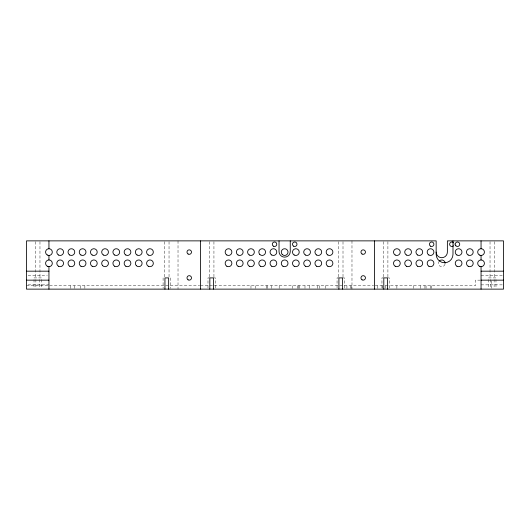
<?xml version="1.0" encoding="UTF-8"?>
<svg xmlns="http://www.w3.org/2000/svg" width="530" height="530" viewBox="0 0 530 530"><rect width="100%" height="100%" fill="white"/><g stroke="black" fill="none" stroke-linecap="round" stroke-linejoin="round"><path stroke-width="0.4" stroke-dasharray="2.65 1.99" d="M28.103 275.441L47.342 275.441M481.054 275.441L502.698 275.441M34.019 277.906L41.426 277.906M209.834 277.906L207.985 277.906L207.985 288.327M213.537 277.906L215.392 277.906L215.392 288.327M338.909 277.906L337.053 277.906L337.053 288.327M342.612 277.906L344.46 277.906L344.46 288.327M383.8 277.906L381.951 277.906L381.951 288.327M387.503 277.906L389.358 277.906L389.358 288.327M488.574 277.906L495.981 277.906M480.392 280.151L475.443 280.151L475.443 285.763L388.457 285.763M28.103 284.868L48.945 284.868M481.054 284.868L502.698 284.868M26.5 285.763L199.664 285.763M200.466 285.763L373.63 285.763M375.26 285.763L384.363 285.763M385.191 285.763L387.675 285.763M495.981 279.509L495.981 288.327M494.523 241.693L494.523 277.906M494.126 279.509L494.126 288.327M491.714 280.966L491.714 288.313M490.422 279.509L490.422 288.327M490.031 241.693L490.031 277.906M488.574 279.509L488.574 288.327M431.672 285.763L431.672 289.128M430.546 285.763L430.546 289.128M426.06 285.763L426.06 289.128M424.934 285.763L424.934 289.128M420.449 285.763L420.449 289.128M413.711 285.763L413.711 289.128M396.877 285.763L396.877 289.128M387.9 241.693L387.9 277.906M385.654 285.763L385.654 289.128M383.409 241.693L383.409 277.906M382.289 285.763L382.289 289.128M377.797 285.763L377.797 289.128M351.98 240.872L351.98 289.128M351.423 285.763L351.423 289.128M350.482 285.763L350.482 289.128M346.931 285.763L346.931 289.128M343.003 241.693L343.003 277.906M338.511 241.693L338.511 277.906M325.552 285.763L325.552 289.128M319.431 285.763L319.431 288.459M317.748 285.763L317.742 288.459M309.334 285.763L309.334 288.459M304.988 285.763L304.988 289.128M299.231 285.763L299.231 289.128M298.304 285.763L298.304 289.128M297.429 285.763L297.429 289.128M292.5 285.763L292.5 288.459M279.177 285.763L279.177 289.128M271.731 285.763L271.731 289.128M267.246 285.763L267.246 289.128M266.683 285.763L266.683 288.459M255.46 285.763L255.46 289.128M250.968 285.763L250.968 289.128M213.935 241.693L213.935 277.906M209.443 241.693L209.443 277.906M178.02 240.872L178.02 289.128M170.501 277.906L170.501 288.327M169.037 241.693L169.037 277.906M164.552 241.693L164.552 277.906M163.088 277.906L163.088 288.327M84.86 285.763L84.86 289.128M80.374 285.763L80.374 289.128M74.763 285.763L74.763 289.128M70.271 285.763L70.271 289.128M41.426 279.509L41.426 288.327M39.969 241.693L39.969 277.906M39.578 279.509L39.578 288.327M35.874 279.509L35.874 288.327M35.477 241.693L35.477 277.906M34.019 279.509L34.019 288.327M445.021 264.185A3.365 3.365 0 0 1 440.483 266.424A3.365 3.365 0 0 1 438.853 261.635M453.812 243.111A2.246 2.246 0 0 1 453.812 245.357"/><path stroke-width="0.79" d="M26.5 271.174L48.945 271.174M481.054 271.174L503.5 271.174M26.5 280.151L48.945 280.151M481.054 280.151L503.5 280.151M481.054 240.872L481.054 248.729M481.054 255.46L481.054 259.952M481.054 266.683L481.054 289.128M452.991 240.872L452.991 254.34A8.42 8.42 0 0 1 444.577 262.754A8.42 8.42 0 0 1 436.157 254.34L436.157 240.872L26.5 240.872L26.5 289.128L503.5 289.128L503.5 240.872L447.38 240.872L447.38 252.094A5.611 5.611 0 0 1 441.768 257.706A5.611 5.611 0 0 1 436.157 252.094M387.503 289.128L387.503 277.906L383.8 277.906L383.8 289.128M374.432 240.872L374.432 289.128M342.612 289.128L342.612 277.906L338.909 277.906L338.909 289.128M290.255 240.872L290.255 251.531A5.611 5.611 0 0 1 284.643 257.143A5.611 5.611 0 0 1 279.032 251.531L279.032 240.872M213.537 289.128L213.537 277.906L209.834 277.906L209.834 289.128M200.466 240.872L200.466 289.128M168.646 289.128L168.646 277.906L164.943 277.906L164.943 289.128M48.945 240.872L48.945 248.729M48.945 255.46L48.945 259.952M48.945 266.683L48.945 289.128M439.39 260.939A3.365 3.365 0 0 1 445.14 263.317M453.461 245.821A2.246 2.246 0 0 1 450.281 245.821A2.246 2.246 0 0 1 450.281 242.647A2.246 2.246 0 0 1 453.461 242.647M188.117 254.036A2.246 2.246 0 0 0 191.489 252.094A2.246 2.246 0 0 0 188.117 250.147A2.246 2.246 0 0 0 188.117 254.036M188.117 279.853A2.246 2.246 0 0 0 191.489 277.906A2.246 2.246 0 0 0 188.117 275.964A2.246 2.246 0 0 0 188.117 279.853M362.083 279.853A2.246 2.246 0 0 0 365.448 277.906A2.246 2.246 0 0 0 362.083 275.964A2.246 2.246 0 0 0 362.083 279.853M362.083 254.036A2.246 2.246 0 0 0 365.448 252.094A2.246 2.246 0 0 0 362.083 250.147A2.246 2.246 0 0 0 362.083 254.036M226.84 255.01A3.365 3.365 0 0 0 231.888 252.094A3.365 3.365 0 0 0 226.84 249.179A3.365 3.365 0 0 0 226.84 255.01M238.063 255.01A3.365 3.365 0 0 0 243.111 252.094A3.365 3.365 0 0 0 238.063 249.179A3.365 3.365 0 0 0 238.063 255.01M249.285 255.01A3.365 3.365 0 0 0 254.34 252.094A3.365 3.365 0 0 0 249.285 249.179A3.365 3.365 0 0 0 249.285 255.01M259.813 254.473A3.365 3.365 0 0 0 265.444 252.962A3.365 3.365 0 0 0 261.323 248.842A3.365 3.365 0 0 0 259.813 254.473M271.731 255.01A3.365 3.365 0 0 0 276.786 252.094A3.365 3.365 0 0 0 271.731 249.179A3.365 3.365 0 0 0 271.731 255.01M282.258 254.473A3.365 3.365 0 0 0 287.896 252.962A3.365 3.365 0 0 0 283.769 248.842A3.365 3.365 0 0 0 282.258 254.473M294.183 255.01A3.365 3.365 0 0 0 299.231 252.094A3.365 3.365 0 0 0 294.183 249.179A3.365 3.365 0 0 0 294.183 255.01M305.406 255.01A3.365 3.365 0 0 0 310.454 252.094A3.365 3.365 0 0 0 305.406 249.179A3.365 3.365 0 0 0 305.406 255.01M316.629 255.01A3.365 3.365 0 0 0 321.677 252.094A3.365 3.365 0 0 0 316.629 249.179A3.365 3.365 0 0 0 316.629 255.01M327.851 255.01A3.365 3.365 0 0 0 332.9 252.094A3.365 3.365 0 0 0 327.851 249.179A3.365 3.365 0 0 0 327.851 255.01M226.84 266.232A3.365 3.365 0 0 0 231.888 263.317A3.365 3.365 0 0 0 226.84 260.402A3.365 3.365 0 0 0 226.84 266.232M238.063 266.232A3.365 3.365 0 0 0 243.111 263.317A3.365 3.365 0 0 0 238.063 260.402A3.365 3.365 0 0 0 238.063 266.232M249.285 266.232A3.365 3.365 0 0 0 254.34 263.317A3.365 3.365 0 0 0 249.285 260.402A3.365 3.365 0 0 0 249.285 266.232M260.508 266.232A3.365 3.365 0 0 0 265.563 263.317A3.365 3.365 0 0 0 260.508 260.402A3.365 3.365 0 0 0 260.508 266.232M271.731 266.232A3.365 3.365 0 0 0 276.786 263.317A3.365 3.365 0 0 0 271.731 260.402A3.365 3.365 0 0 0 271.731 266.232M282.96 266.232A3.365 3.365 0 0 0 288.009 263.317A3.365 3.365 0 0 0 282.96 260.402A3.365 3.365 0 0 0 282.96 266.232M294.183 266.232A3.365 3.365 0 0 0 299.231 263.317A3.365 3.365 0 0 0 294.183 260.402A3.365 3.365 0 0 0 294.183 266.232M305.406 266.232A3.365 3.365 0 0 0 310.454 263.317A3.365 3.365 0 0 0 305.406 260.402A3.365 3.365 0 0 0 305.406 266.232M316.629 266.232A3.365 3.365 0 0 0 321.677 263.317A3.365 3.365 0 0 0 316.629 260.402A3.365 3.365 0 0 0 316.629 266.232M327.851 266.232A3.365 3.365 0 0 0 332.9 263.317A3.365 3.365 0 0 0 327.851 260.402A3.365 3.365 0 0 0 327.851 266.232M293.62 246.178A2.246 2.246 0 0 0 296.985 244.237A2.246 2.246 0 0 0 293.62 242.29A2.246 2.246 0 0 0 293.62 246.178M273.42 246.178A2.246 2.246 0 0 0 276.786 244.237A2.246 2.246 0 0 0 273.42 242.29A2.246 2.246 0 0 0 273.42 246.178M395.194 255.01A3.365 3.365 0 0 0 400.243 252.094A3.365 3.365 0 0 0 395.194 249.179A3.365 3.365 0 0 0 395.194 255.01M406.417 255.01A3.365 3.365 0 0 0 411.466 252.094A3.365 3.365 0 0 0 406.417 249.179A3.365 3.365 0 0 0 406.417 255.01M417.64 255.01A3.365 3.365 0 0 0 422.688 252.094A3.365 3.365 0 0 0 417.64 249.179A3.365 3.365 0 0 0 417.64 255.01M428.863 255.01A3.365 3.365 0 0 0 433.911 252.094A3.365 3.365 0 0 0 428.863 249.179A3.365 3.365 0 0 0 428.863 255.01M456.92 255.01A3.365 3.365 0 0 0 461.975 252.094A3.365 3.365 0 0 0 456.92 249.179A3.365 3.365 0 0 0 456.92 255.01M468.149 255.01A3.365 3.365 0 0 0 473.197 252.094A3.365 3.365 0 0 0 468.149 249.179A3.365 3.365 0 0 0 468.149 255.01M479.372 255.01A3.365 3.365 0 0 0 484.42 252.094A3.365 3.365 0 0 0 479.372 249.179A3.365 3.365 0 0 0 479.372 255.01M479.372 266.232A3.365 3.365 0 0 0 484.42 263.317A3.365 3.365 0 0 0 479.372 260.402A3.365 3.365 0 0 0 479.372 266.232M468.149 266.232A3.365 3.365 0 0 0 473.197 263.317A3.365 3.365 0 0 0 468.149 260.402A3.365 3.365 0 0 0 468.149 266.232M456.92 266.232A3.365 3.365 0 0 0 461.975 263.317A3.365 3.365 0 0 0 456.92 260.402A3.365 3.365 0 0 0 456.92 266.232M428.863 266.232A3.365 3.365 0 0 0 433.911 263.317A3.365 3.365 0 0 0 428.863 260.402A3.365 3.365 0 0 0 428.863 266.232M417.64 266.232A3.365 3.365 0 0 0 422.688 263.317A3.365 3.365 0 0 0 417.64 260.402A3.365 3.365 0 0 0 417.64 266.232M406.417 266.232A3.365 3.365 0 0 0 411.466 263.317A3.365 3.365 0 0 0 406.417 260.402A3.365 3.365 0 0 0 406.417 266.232M395.194 266.232A3.365 3.365 0 0 0 400.243 263.317A3.365 3.365 0 0 0 395.194 260.402A3.365 3.365 0 0 0 395.194 266.232M455.899 245.821A2.246 2.246 0 0 0 459.649 244.82A2.246 2.246 0 0 0 456.9 242.071A2.246 2.246 0 0 0 455.899 245.821M430.546 246.178A2.246 2.246 0 0 0 433.911 244.237A2.246 2.246 0 0 0 430.546 242.29A2.246 2.246 0 0 0 430.546 246.178M47.263 266.232A3.365 3.365 0 0 0 52.311 263.317A3.365 3.365 0 0 0 47.263 260.402A3.365 3.365 0 0 0 47.263 266.232M47.263 255.01A3.365 3.365 0 0 0 52.311 252.094A3.365 3.365 0 0 0 47.263 249.179A3.365 3.365 0 0 0 47.263 255.01M58.486 255.01A3.365 3.365 0 0 0 63.54 252.094A3.365 3.365 0 0 0 58.486 249.179A3.365 3.365 0 0 0 58.486 255.01M69.708 255.01A3.365 3.365 0 0 0 74.763 252.094A3.365 3.365 0 0 0 69.708 249.179A3.365 3.365 0 0 0 69.708 255.01M80.931 255.01A3.365 3.365 0 0 0 85.986 252.094A3.365 3.365 0 0 0 80.931 249.179A3.365 3.365 0 0 0 80.931 255.01M92.16 255.01A3.365 3.365 0 0 0 97.209 252.094A3.365 3.365 0 0 0 92.16 249.179A3.365 3.365 0 0 0 92.16 255.01M103.383 255.01A3.365 3.365 0 0 0 108.431 252.094A3.365 3.365 0 0 0 103.383 249.179A3.365 3.365 0 0 0 103.383 255.01M114.606 255.01A3.365 3.365 0 0 0 119.654 252.094A3.365 3.365 0 0 0 114.606 249.179A3.365 3.365 0 0 0 114.606 255.01M125.829 255.01A3.365 3.365 0 0 0 130.877 252.094A3.365 3.365 0 0 0 125.829 249.179A3.365 3.365 0 0 0 125.829 255.01M137.051 255.01A3.365 3.365 0 0 0 142.1 252.094A3.365 3.365 0 0 0 137.051 249.179A3.365 3.365 0 0 0 137.051 255.01M148.274 255.01A3.365 3.365 0 0 0 153.329 252.094A3.365 3.365 0 0 0 148.274 249.179A3.365 3.365 0 0 0 148.274 255.01M58.486 266.232A3.365 3.365 0 0 0 63.54 263.317A3.365 3.365 0 0 0 58.486 260.402A3.365 3.365 0 0 0 58.486 266.232M69.708 266.232A3.365 3.365 0 0 0 74.763 263.317A3.365 3.365 0 0 0 69.708 260.402A3.365 3.365 0 0 0 69.708 266.232M80.931 266.232A3.365 3.365 0 0 0 85.986 263.317A3.365 3.365 0 0 0 80.931 260.402A3.365 3.365 0 0 0 80.931 266.232M92.16 266.232A3.365 3.365 0 0 0 97.209 263.317A3.365 3.365 0 0 0 92.16 260.402A3.365 3.365 0 0 0 92.16 266.232M102.681 265.696A3.365 3.365 0 0 0 108.319 264.185A3.365 3.365 0 0 0 104.191 260.064A3.365 3.365 0 0 0 102.681 265.696M114.606 266.232A3.365 3.365 0 0 0 119.654 263.317A3.365 3.365 0 0 0 114.606 260.402A3.365 3.365 0 0 0 114.606 266.232M125.829 266.232A3.365 3.365 0 0 0 130.877 263.317A3.365 3.365 0 0 0 125.829 260.402A3.365 3.365 0 0 0 125.829 266.232M136.356 265.696A3.365 3.365 0 0 0 141.987 264.185A3.365 3.365 0 0 0 137.866 260.064A3.365 3.365 0 0 0 136.356 265.696M148.274 266.232A3.365 3.365 0 0 0 153.329 263.317A3.365 3.365 0 0 0 148.274 260.402A3.365 3.365 0 0 0 148.274 266.232"/></g></svg>
